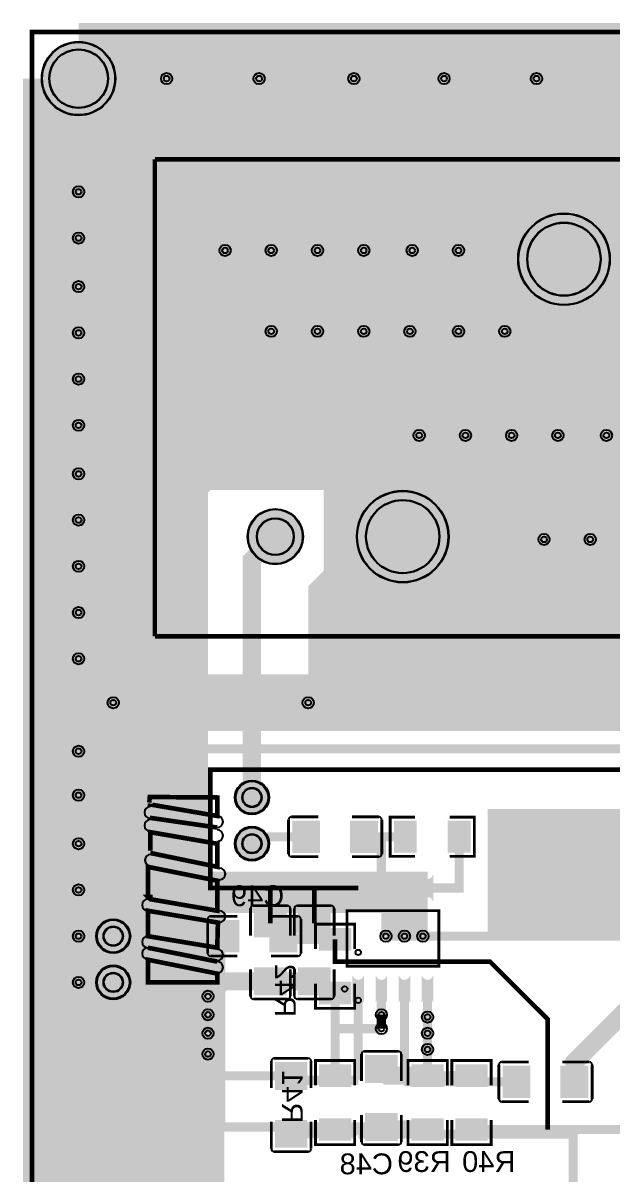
# Model space of a CAD drawing. Header units: millimetres. Extents: x 4 to 167, y 3 to 129.
# Drawn here: x 3.7 to 36.1, y 65.9 to 129.2 of the extents above; entities that cross this region are included whole.
import ezdxf

# ---------------------------------------------------------------- set-up
doc = ezdxf.new("R2010")
doc.units = ezdxf.units.MM
for name, color, linetype, true_color in [('BoardOutLine', 7, 'Continuous', 0xff00ff), ('BottomLayer', 7, 'Continuous', 0x0000ff), ('BottomPasteMaskLayer', 7, 'Continuous', 0x800000), ('BottomSilkLayer', 7, 'Continuous', 0x66cc33), ('BottomSolderMaskLayer', 7, 'Continuous', 0xaa00ff), ('Document', 7, 'Continuous', 0xffffff), ('Hole', 7, 'Continuous', 0x222222), ('Multi-Layer', 7, 'Continuous', 0xc0c0c0), ('TopLayer', 7, 'Continuous', 0xff0000), ('TopPasteMaskLayer', 7, 'Continuous', 0x808080), ('TopSilkLayer', 7, 'Continuous', 0xffcc00), ('TopSolderMaskLayer', 7, 'Continuous', 0x800080)]:
    doc.layers.add(name, color=color, linetype=linetype, true_color=true_color)
doc.styles.get("Standard").update_dxf_attribs({"font": 'arial.ttf'})

msp = doc.modelspace()

# ---------------------------------------------------------------- hatches: boundary and pattern name
at = {"layer": 'BottomLayer'}
for points in [[(6.731, 126.111), (24.892, 126.111), (24.892, 101.296), (24.542, 100.946), (22.752, 100.946), (20.193, 103.505), (13.97, 103.505), (13.843, 103.378), (13.843, 81.026), (13.716, 80.899), (7.874, 80.899), (6.731, 82.042)], [(19.348, 91.821), (19.348, 98.216), (20.32, 99.187), (20.32, 125.984), (20.447, 126.111), (37.719, 126.111), (37.719, 91.821)], [(33.402, 116.186), (35.452, 116.186), (38.481, 113.157), (46.99, 113.157), (46.99, 91.821), (33.401, 91.821)], [(23.622, 80.518), (9.271, 80.518), (8.636, 80.518), (6.731, 82.423), (24.003, 82.423), (24.257, 82.169)], [(23.622, 78.994), (25.654, 78.994), (25.654, 82.296), (23.622, 82.296)], [(14.79, 78.994), (14.79, 81.72), (14.859, 81.788), (9.398, 81.788), (9.144, 81.534), (9.144, 79.502), (8.636, 78.994)], [(15.533, 78.13), (15.533, 79.858), (14.048, 79.858), (14.048, 78.13)], [(17.233, 78.13), (17.233, 79.858), (18.718, 79.858), (18.718, 78.13)], [(14.79, 78.994), (14.79, 68.57), (14.732, 68.512), (14.732, 60.179), (7.601, 60.179), (6.731, 59.309), (6.731, 79.248)], [(21.679, 78.218), (19.978, 78.218), (19.978, 79.426), (21.679, 79.426)], [(21.679, 76.468), (19.978, 76.468), (19.978, 75.261), (21.679, 75.261)], [(22.504, 70.954), (24.232, 70.954), (24.232, 72.439), (22.504, 72.439)], [(21.679, 70.725), (19.978, 70.725), (19.978, 71.933), (21.679, 71.933)], [(26.759, 70.725), (25.058, 70.725), (25.058, 71.933), (26.759, 71.933)], [(29.172, 70.725), (27.471, 70.725), (27.471, 71.933), (29.172, 71.933)], [(22.504, 69.254), (24.232, 69.254), (24.232, 67.769), (22.504, 67.769)], [(21.679, 68.975), (19.978, 68.975), (19.978, 67.768), (21.679, 67.768)], [(26.759, 68.975), (25.058, 68.975), (25.058, 67.768), (26.759, 67.768)], [(29.172, 68.975), (27.471, 68.975), (27.471, 67.768), (29.172, 67.768)]]:
    msp.add_hatch(color=256, dxfattribs=at).paths.add_polyline_path(points)
at = {"layer": 'BottomPasteMaskLayer'}
for points in [[(15.533, 78.23), (15.533, 78.6), (15.433, 78.7), (15.128, 78.7), (15.028, 78.8), (15.028, 79.188), (15.128, 79.288), (15.433, 79.288), (15.533, 79.388), (15.533, 79.758), (15.433, 79.858), (14.148, 79.858), (14.048, 79.758), (14.048, 78.23), (14.148, 78.13), (15.433, 78.13)], [(17.233, 78.23), (17.233, 78.6), (17.333, 78.7), (17.638, 78.7), (17.738, 78.8), (17.738, 79.188), (17.638, 79.288), (17.333, 79.288), (17.233, 79.388), (17.233, 79.758), (17.333, 79.858), (18.618, 79.858), (18.718, 79.758), (18.718, 78.23), (18.618, 78.13), (17.333, 78.13)], [(21.579, 78.218), (21.217, 78.218), (21.117, 78.318), (21.117, 78.529), (21.017, 78.629), (20.639, 78.629), (20.539, 78.529), (20.539, 78.318), (20.439, 78.218), (20.078, 78.218), (19.978, 78.318), (19.978, 79.326), (20.078, 79.426), (21.579, 79.426), (21.679, 79.326), (21.679, 78.318)], [(21.579, 76.468), (21.217, 76.468), (21.117, 76.368), (21.117, 76.158), (21.017, 76.058), (20.639, 76.058), (20.539, 76.158), (20.539, 76.368), (20.439, 76.468), (20.078, 76.468), (19.978, 76.368), (19.978, 75.361), (20.078, 75.261), (21.579, 75.261), (21.679, 75.361), (21.679, 76.368)], [(22.604, 70.954), (22.974, 70.954), (23.074, 71.054), (23.074, 71.359), (23.174, 71.459), (23.562, 71.459), (23.662, 71.359), (23.662, 71.054), (23.762, 70.954), (24.132, 70.954), (24.232, 71.054), (24.232, 72.339), (24.132, 72.439), (22.604, 72.439), (22.504, 72.339), (22.504, 71.054)], [(21.579, 70.725), (21.217, 70.725), (21.117, 70.825), (21.117, 71.036), (21.017, 71.136), (20.639, 71.136), (20.539, 71.036), (20.539, 70.825), (20.439, 70.725), (20.078, 70.725), (19.978, 70.825), (19.978, 71.833), (20.078, 71.933), (21.579, 71.933), (21.679, 71.833), (21.679, 70.825)], [(26.659, 70.725), (26.297, 70.725), (26.197, 70.825), (26.197, 71.036), (26.097, 71.136), (25.719, 71.136), (25.619, 71.036), (25.619, 70.825), (25.519, 70.725), (25.158, 70.725), (25.058, 70.825), (25.058, 71.833), (25.158, 71.933), (26.659, 71.933), (26.759, 71.833), (26.759, 70.825)], [(29.072, 70.725), (28.71, 70.725), (28.61, 70.825), (28.61, 71.036), (28.51, 71.136), (28.132, 71.136), (28.032, 71.036), (28.032, 70.825), (27.932, 70.725), (27.571, 70.725), (27.471, 70.825), (27.471, 71.833), (27.571, 71.933), (29.072, 71.933), (29.172, 71.833), (29.172, 70.825)], [(22.604, 69.254), (22.974, 69.254), (23.074, 69.154), (23.074, 68.849), (23.174, 68.749), (23.562, 68.749), (23.662, 68.849), (23.662, 69.154), (23.762, 69.254), (24.132, 69.254), (24.232, 69.154), (24.232, 67.869), (24.132, 67.769), (22.604, 67.769), (22.504, 67.869), (22.504, 69.154)], [(21.579, 68.975), (21.217, 68.975), (21.117, 68.875), (21.117, 68.665), (21.017, 68.565), (20.639, 68.565), (20.539, 68.665), (20.539, 68.875), (20.439, 68.975), (20.078, 68.975), (19.978, 68.875), (19.978, 67.868), (20.078, 67.768), (21.579, 67.768), (21.679, 67.868), (21.679, 68.875)], [(26.659, 68.975), (26.297, 68.975), (26.197, 68.875), (26.197, 68.665), (26.097, 68.565), (25.719, 68.565), (25.619, 68.665), (25.619, 68.875), (25.519, 68.975), (25.158, 68.975), (25.058, 68.875), (25.058, 67.868), (25.158, 67.768), (26.659, 67.768), (26.759, 67.868), (26.759, 68.875)], [(29.072, 68.975), (28.71, 68.975), (28.61, 68.875), (28.61, 68.665), (28.51, 68.565), (28.132, 68.565), (28.032, 68.665), (28.032, 68.875), (27.932, 68.975), (27.571, 68.975), (27.471, 68.875), (27.471, 67.868), (27.571, 67.768), (29.072, 67.768), (29.172, 67.868), (29.172, 68.875)]]:
    msp.add_hatch(color=256, dxfattribs=at).paths.add_polyline_path(points)
at = {"layer": 'BottomSolderMaskLayer'}
for points in [[(4.706, 126.111, 1), (8.756, 126.111, 1)], [(30.877, 116.186, 1), (35.927, 116.186, 1)], [(22.017, 100.946, 1), (27.067, 100.946, 1)], [(16.017, 100.946, 1), (19.067, 100.946, 1)], [(15.316, 86.614, 1), (17.196, 86.614, 1)], [(15.316, 84.074, 1), (17.196, 84.074, 1)], [(7.696, 78.994, 1), (9.576, 78.994, 1)], [(15.558, 78.105), (15.558, 79.884), (14.023, 79.884), (14.023, 78.105)], [(17.208, 78.105), (17.208, 79.884), (18.743, 79.884), (18.743, 78.105)], [(21.714, 78.2), (19.942, 78.2), (19.942, 79.444), (21.714, 79.444)], [(7.696, 76.454, 1), (9.576, 76.454, 1)], [(21.714, 76.486), (19.942, 76.486), (19.942, 75.243), (21.714, 75.243)], [(22.474, 70.932), (24.262, 70.932), (24.262, 72.461), (22.474, 72.461)], [(21.714, 70.707), (19.942, 70.707), (19.942, 71.951), (21.714, 71.951)], [(26.794, 70.707), (25.022, 70.707), (25.022, 71.951), (26.794, 71.951)], [(29.207, 70.707), (27.435, 70.707), (27.435, 71.951), (29.207, 71.951)], [(21.714, 68.993), (19.942, 68.993), (19.942, 67.75), (21.714, 67.75)], [(22.474, 69.276), (24.262, 69.276), (24.262, 67.747), (22.474, 67.747)], [(26.794, 68.993), (25.022, 68.993), (25.022, 67.75), (26.794, 67.75)], [(29.207, 68.993), (27.435, 68.993), (27.435, 67.75), (29.207, 67.75)]]:
    msp.add_hatch(color=256, dxfattribs=at).paths.add_polyline_path(points)
at = {"layer": 'Multi-Layer'}
for points in [[(30.902, 116.186, 1), (35.902, 116.186, 1)], [(22.042, 100.946, 1), (27.042, 100.946, 1)], [(16.042, 100.946, 1), (19.042, 100.946, 1)], [(15.367, 86.614, 1), (17.145, 86.614, 1)], [(15.367, 84.074, 1), (17.145, 84.074, 1)], [(7.747, 78.994, 1), (9.525, 78.994, 1)], [(7.747, 76.454, 1), (9.525, 76.454, 1)]]:
    msp.add_hatch(color=256, dxfattribs=at).paths.add_polyline_path(points)
at = {"layer": 'TopLayer'}
for points in [[(46.99, 91.821), (46.99, 113.157), (38.481, 113.157), (37.719, 113.919), (37.719, 125.857), (37.465, 126.111), (6.731, 126.111), (6.731, 91.186), (13.208, 91.186), (13.843, 91.821), (13.843, 103.505), (13.716, 103.632), (20.193, 103.632), (20.193, 98.933), (19.431, 98.171), (19.431, 91.904), (19.348, 91.821), (19.348, 91.821)], [(29.21, 78.994), (29.21, 85.979), (50.673, 85.979), (51.943, 84.709), (51.943, 78.74)], [(19.978, 83.591), (19.978, 85.319), (18.493, 85.319), (18.493, 83.591)], [(21.678, 83.591), (21.678, 85.319), (23.163, 85.319), (23.163, 83.591)], [(25.287, 85.306), (25.287, 83.605), (24.08, 83.605), (24.08, 85.306)], [(27.037, 85.306), (27.037, 83.605), (28.245, 83.605), (28.245, 85.306)], [(22.392, 82.368, -0.785398), (21.804, 82.368), (21.804, 80.911, -0.785398), (22.392, 80.911)], [(23.662, 82.368, -0.785398), (23.074, 82.368), (23.074, 80.911, -0.785398), (23.662, 80.911)], [(24.932, 82.368, -0.785398), (24.344, 82.368), (24.344, 80.911, -0.785398), (24.932, 80.911)], [(26.202, 82.368, -0.785398), (25.614, 82.368), (25.614, 80.911, -0.785398), (26.202, 80.911)], [(18.136, 78.955), (16.408, 78.955), (16.408, 80.44), (18.136, 80.44)], [(20.549, 78.955), (18.821, 78.955), (18.821, 80.44), (20.549, 80.44)], [(18.136, 77.255), (16.408, 77.255), (16.408, 75.77), (18.136, 75.77)], [(20.549, 77.255), (18.821, 77.255), (18.821, 75.77), (20.549, 75.77)], [(22.392, 76.823, -0.785398), (21.804, 76.823), (21.804, 75.366, -0.785398), (22.392, 75.366)], [(23.662, 76.823, -0.785398), (23.074, 76.823), (23.074, 75.366, -0.785398), (23.662, 75.366)], [(24.932, 76.823, -0.785398), (24.344, 76.823), (24.344, 75.366, -0.785398), (24.932, 75.366)], [(26.202, 76.823, -0.785398), (25.614, 76.823), (25.614, 75.366, -0.785398), (26.202, 75.366)], [(19.279, 70.573), (17.551, 70.573), (17.551, 72.058), (19.279, 72.058)], [(31.535, 70.129), (31.535, 71.857), (30.05, 71.857), (30.05, 70.129)], [(33.235, 70.129), (33.235, 71.857), (34.72, 71.857), (34.72, 70.129)], [(19.279, 68.873), (17.551, 68.873), (17.551, 67.388), (19.279, 67.388)]]:
    msp.add_hatch(color=256, dxfattribs=at).paths.add_polyline_path(points)
at = {"layer": 'TopPasteMaskLayer'}
for points in [[(19.978, 83.691), (19.978, 84.061), (19.878, 84.161), (19.573, 84.161), (19.473, 84.261), (19.473, 84.649), (19.573, 84.749), (19.878, 84.749), (19.978, 84.849), (19.978, 85.219), (19.878, 85.319), (18.593, 85.319), (18.493, 85.219), (18.493, 83.691), (18.593, 83.591), (19.878, 83.591)], [(21.678, 83.691), (21.678, 84.061), (21.778, 84.161), (22.083, 84.161), (22.183, 84.261), (22.183, 84.649), (22.083, 84.749), (21.778, 84.749), (21.678, 84.849), (21.678, 85.219), (21.778, 85.319), (23.063, 85.319), (23.163, 85.219), (23.163, 83.691), (23.063, 83.591), (21.778, 83.591)], [(25.287, 85.206), (25.287, 84.844), (25.187, 84.744), (24.976, 84.744), (24.876, 84.644), (24.876, 84.266), (24.976, 84.166), (25.187, 84.166), (25.287, 84.066), (25.287, 83.705), (25.187, 83.605), (24.18, 83.605), (24.08, 83.705), (24.08, 85.206), (24.18, 85.306), (25.187, 85.306)], [(27.037, 85.206), (27.037, 84.844), (27.137, 84.744), (27.348, 84.744), (27.448, 84.644), (27.448, 84.266), (27.348, 84.166), (27.137, 84.166), (27.037, 84.066), (27.037, 83.705), (27.137, 83.605), (28.145, 83.605), (28.245, 83.705), (28.245, 85.206), (28.145, 85.306), (27.137, 85.306)], [(22.392, 82.368, -0.785398), (21.804, 82.368), (21.804, 80.911, -0.785398), (22.392, 80.911)], [(23.662, 82.368, -0.785398), (23.074, 82.368), (23.074, 80.911, -0.785398), (23.662, 80.911)], [(24.932, 82.368, -0.785398), (24.344, 82.368), (24.344, 80.911, -0.785398), (24.932, 80.911)], [(26.202, 82.368, -0.785398), (25.614, 82.368), (25.614, 80.911, -0.785398), (26.202, 80.911)], [(18.036, 78.955), (17.666, 78.955), (17.566, 79.055), (17.566, 79.36), (17.466, 79.46), (17.078, 79.46), (16.978, 79.36), (16.978, 79.055), (16.878, 78.955), (16.508, 78.955), (16.408, 79.055), (16.408, 80.34), (16.508, 80.44), (18.036, 80.44), (18.136, 80.34), (18.136, 79.055)], [(20.449, 78.955), (20.079, 78.955), (19.979, 79.055), (19.979, 79.36), (19.879, 79.46), (19.491, 79.46), (19.391, 79.36), (19.391, 79.055), (19.291, 78.955), (18.921, 78.955), (18.821, 79.055), (18.821, 80.34), (18.921, 80.44), (20.449, 80.44), (20.549, 80.34), (20.549, 79.055)], [(18.036, 77.255), (17.666, 77.255), (17.566, 77.155), (17.566, 76.85), (17.466, 76.75), (17.078, 76.75), (16.978, 76.85), (16.978, 77.155), (16.878, 77.255), (16.508, 77.255), (16.408, 77.155), (16.408, 75.87), (16.508, 75.77), (18.036, 75.77), (18.136, 75.87), (18.136, 77.155)], [(20.449, 77.255), (20.079, 77.255), (19.979, 77.155), (19.979, 76.85), (19.879, 76.75), (19.491, 76.75), (19.391, 76.85), (19.391, 77.155), (19.291, 77.255), (18.921, 77.255), (18.821, 77.155), (18.821, 75.87), (18.921, 75.77), (20.449, 75.77), (20.549, 75.87), (20.549, 77.155)], [(22.392, 76.823, -0.785398), (21.804, 76.823), (21.804, 75.366, -0.785398), (22.392, 75.366)], [(23.662, 76.823, -0.785398), (23.074, 76.823), (23.074, 75.366, -0.785398), (23.662, 75.366)], [(24.932, 76.823, -0.785398), (24.344, 76.823), (24.344, 75.366, -0.785398), (24.932, 75.366)], [(26.202, 76.823, -0.785398), (25.614, 76.823), (25.614, 75.366, -0.785398), (26.202, 75.366)], [(19.179, 70.573), (18.809, 70.573), (18.709, 70.673), (18.709, 70.978), (18.609, 71.078), (18.221, 71.078), (18.121, 70.978), (18.121, 70.673), (18.021, 70.573), (17.651, 70.573), (17.551, 70.673), (17.551, 71.958), (17.651, 72.058), (19.179, 72.058), (19.279, 71.958), (19.279, 70.673)], [(31.535, 70.229), (31.535, 70.599), (31.435, 70.699), (31.13, 70.699), (31.03, 70.799), (31.03, 71.187), (31.13, 71.287), (31.435, 71.287), (31.535, 71.387), (31.535, 71.757), (31.435, 71.857), (30.15, 71.857), (30.05, 71.757), (30.05, 70.229), (30.15, 70.129), (31.435, 70.129)], [(33.235, 70.229), (33.235, 70.599), (33.335, 70.699), (33.64, 70.699), (33.74, 70.799), (33.74, 71.187), (33.64, 71.287), (33.335, 71.287), (33.235, 71.387), (33.235, 71.757), (33.335, 71.857), (34.62, 71.857), (34.72, 71.757), (34.72, 70.229), (34.62, 70.129), (33.335, 70.129)], [(19.179, 68.873), (18.809, 68.873), (18.709, 68.773), (18.709, 68.468), (18.609, 68.368), (18.221, 68.368), (18.121, 68.468), (18.121, 68.773), (18.021, 68.873), (17.651, 68.873), (17.551, 68.773), (17.551, 67.488), (17.651, 67.388), (19.179, 67.388), (19.279, 67.488), (19.279, 68.773)]]:
    msp.add_hatch(color=256, dxfattribs=at).paths.add_polyline_path(points)
at = {"layer": 'TopSolderMaskLayer'}
for points in [[(4.706, 126.111, 1), (8.756, 126.111, 1)], [(30.877, 116.186, 1), (35.927, 116.186, 1)], [(22.017, 100.946, 1), (27.067, 100.946, 1)], [(16.017, 100.946, 1), (19.067, 100.946, 1)], [(15.316, 86.614, 1), (17.196, 86.614, 1)], [(15.316, 84.074, 1), (17.196, 84.074, 1)], [(20.003, 83.566), (20.003, 85.345), (18.468, 85.345), (18.468, 83.566)], [(21.653, 83.566), (21.653, 85.345), (23.188, 85.345), (23.188, 83.566)], [(25.312, 85.331), (25.312, 83.579), (24.054, 83.579), (24.054, 85.331)], [(27.012, 85.331), (27.012, 83.579), (28.27, 83.579), (28.27, 85.331)], [(22.417, 82.386, -0.785398), (21.779, 82.386), (21.779, 80.893, -0.785398), (22.417, 80.893)], [(23.687, 82.386, -0.785398), (23.049, 82.386), (23.049, 80.893, -0.785398), (23.687, 80.893)], [(24.957, 82.386, -0.785398), (24.319, 82.386), (24.319, 80.893, -0.785398), (24.957, 80.893)], [(26.227, 82.386, -0.785398), (25.589, 82.386), (25.589, 80.893, -0.785398), (26.227, 80.893)], [(18.166, 78.933), (16.378, 78.933), (16.378, 80.462), (18.166, 80.462)], [(20.579, 78.933), (18.791, 78.933), (18.791, 80.462), (20.579, 80.462)], [(7.696, 78.994, 1), (9.576, 78.994, 1)], [(7.696, 76.454, 1), (9.576, 76.454, 1)], [(18.166, 77.277), (16.378, 77.277), (16.378, 75.748), (18.166, 75.748)], [(20.579, 77.277), (18.791, 77.277), (18.791, 75.748), (20.579, 75.748)], [(22.417, 76.841, -0.785398), (21.779, 76.841), (21.779, 75.348, -0.785398), (22.417, 75.348)], [(23.687, 76.841, -0.785398), (23.049, 76.841), (23.049, 75.348, -0.785398), (23.687, 75.348)], [(24.957, 76.841, -0.785398), (24.319, 76.841), (24.319, 75.348, -0.785398), (24.957, 75.348)], [(26.227, 76.841, -0.785398), (25.589, 76.841), (25.589, 75.348, -0.785398), (26.227, 75.348)], [(19.309, 70.551), (17.521, 70.551), (17.521, 72.08), (19.309, 72.08)], [(31.56, 70.104), (31.56, 71.883), (30.025, 71.883), (30.025, 70.104)], [(33.21, 70.104), (33.21, 71.883), (34.745, 71.883), (34.745, 70.104)], [(19.309, 68.895), (17.521, 68.895), (17.521, 67.366), (19.309, 67.366)]]:
    msp.add_hatch(color=256, dxfattribs=at).paths.add_polyline_path(points)

# ---------------------------------------------------------------- linework, layer by layer
at = {"layer": 'BoardOutLine', "const_width": 0.254}
msp.add_lwpolyline([(4.166, 128.677), (166.879, 128.677), (166.879, 3.683), (4.166, 3.683), (4.166, 128.677)], close=True, dxfattribs=at)
at = {"layer": 'BottomLayer'}
for points, const_width in [([(6.731, 126.111), (6.731, 6.223)], 6), ([(11.571, 126.111), (6.731, 126.111)], 6), ([(16.651, 126.111), (11.571, 126.111)], 6), ([(21.858, 126.111), (16.651, 126.111)], 6), ([(26.811, 126.111), (21.858, 126.111)], 6), ([(31.891, 126.111), (26.811, 126.111)], 6), ([(36.971, 126.111), (31.891, 126.111)], 6), ([(42.178, 126.111), (36.971, 126.111)], 6), ([(16.256, 86.614), (16.256, 99.66), (17.542, 100.946)], 1), ([(19.348, 91.821), (89.338, 91.821)], 3), ([(45.593, 88.011), (45.593, 71.501), (42.672, 68.58), (42.463, 68.371), (28.321, 68.371)], 0.5), ([(25.654, 78.994), (25.654, 82.296), (6.731, 82.296)], 0.5), ([(23.622, 78.994), (23.622, 80.518), (6.731, 80.518)], 0.5), ([(14.79, 78.994), (6.731, 78.994)], 0.5), ([(17.976, 78.994), (18.148, 78.822), (20.828, 78.822)], 0.5), ([(24.638, 78.994), (23.622, 78.994)], 0.5), ([(25.654, 78.994), (24.638, 78.994)], 0.5), ([(20.828, 78.821), (20.828, 77.597), (29.337, 77.597), (32.51, 74.425), (32.51, 68.372)], 0.254), ([(20.828, 75.864), (20.828, 71.329)], 0.5), ([(23.368, 73.914), (23.368, 74.676)], 0.5), ([(25.908, 74.549), (25.908, 73.66)], 0.5), ([(23.368, 73.914), (20.828, 73.914)], 0.5), ([(25.908, 73.66), (25.908, 72.771)], 0.5), ([(25.908, 72.771), (25.908, 71.329)], 0.5), ([(23.368, 71.697), (23.736, 71.328), (25.908, 71.328)], 1), ([(28.321, 71.329), (25.908, 71.329), (25.908, 71.329)], 0.5), ([(23.368, 68.512), (23.508, 68.372), (25.908, 68.372)], 1), ([(23.368, 68.512), (6.731, 68.512)], 0.5), ([(20.828, 68.371), (20.968, 68.512), (23.368, 68.512)], 0.5)]:
    msp.add_lwpolyline(points, dxfattribs=dict(at, const_width=const_width))
at = {"layer": 'BottomSilkLayer', "const_width": 0.152}
for points in [[(13.819, 78.054), (13.819, 79.934)], [(13.972, 80.087), (15.457, 80.087)], [(18.794, 80.087), (17.309, 80.087)], [(18.947, 78.054), (18.947, 79.934)], [(21.907, 78.294), (21.907, 79.654), (19.749, 79.654), (19.749, 78.294)], [(15.457, 77.902), (13.972, 77.902)], [(17.309, 77.902), (18.794, 77.902)], [(21.907, 76.392), (21.907, 75.032), (19.749, 75.032), (19.749, 76.392)], [(21.907, 70.801), (21.907, 72.161), (19.749, 72.161), (19.749, 70.801)], [(22.275, 71.03), (22.275, 72.515)], [(22.428, 72.668), (24.308, 72.668)], [(24.461, 72.515), (24.461, 71.03)], [(26.987, 70.801), (26.987, 72.161), (24.829, 72.161), (24.829, 70.801)], [(29.4, 70.801), (29.4, 72.161), (27.242, 72.161), (27.242, 70.801)], [(22.275, 69.178), (22.275, 67.693)], [(24.461, 67.693), (24.461, 69.178)], [(21.907, 68.899), (21.907, 67.539), (19.749, 67.539), (19.749, 68.899)], [(26.987, 68.899), (26.987, 67.539), (24.829, 67.539), (24.829, 68.899)], [(29.4, 68.899), (29.4, 67.539), (27.242, 67.539), (27.242, 68.899)], [(22.428, 67.541), (24.308, 67.541)]]:
    msp.add_lwpolyline(points, dxfattribs=at)
at = {"layer": 'BottomSilkLayer'}
for centre, start, end in [((13.972, 79.934), 90, 180), ((18.794, 79.934), 0, 90), ((13.972, 78.054), 180, 270), ((18.794, 78.054), 270, 360), ((22.428, 72.515), 90, 180), ((24.308, 72.515), 0, 90), ((22.428, 67.693), 180, 270), ((24.308, 67.693), 270, 360)]:
    msp.add_arc(centre, 0.152, start, end, dxfattribs=at)
at = {"layer": 'BottomSolderMaskLayer'}
for points, const_width in [([(6.731, 126.111), (6.731, 6.223)], 6.102), ([(164.338, 126.111), (6.731, 126.111)], 6.102), ([(19.348, 91.821), (89.338, 91.821)], 3.102)]:
    msp.add_lwpolyline(points, dxfattribs=dict(at, const_width=const_width))
for centre, radius in [((6.731, 126.111), 2.025), ((6.731, 126.111), 1.62), ((33.402, 116.186), 2.525), ((33.402, 116.186), 2.02), ((24.542, 100.946), 2.525), ((24.542, 100.946), 2.02), ((17.542, 100.946), 1.525), ((17.542, 100.946), 1.017), ((16.256, 86.614), 0.94), ((16.256, 86.614), 0.537), ((16.256, 84.074), 0.94), ((16.256, 84.074), 0.537), ((8.636, 78.994), 0.94), ((8.636, 78.994), 0.537), ((8.636, 76.454), 0.94), ((8.636, 76.454), 0.537)]:
    msp.add_circle(centre, radius, dxfattribs=at)
at = {"layer": 'Document'}
msp.add_circle((22.098, 75.467), 0.15, dxfattribs=at)
at = {"layer": 'Hole'}
for centre in [(11.571, 126.111), (11.571, 126.111), (16.651, 126.111), (16.651, 126.111), (21.858, 126.111), (26.811, 126.111), (26.811, 126.111), (26.811, 126.111), (31.891, 126.111), (31.891, 126.111), (6.731, 119.888), (6.731, 117.348), (14.779, 116.668), (17.319, 116.668), (19.859, 116.668), (22.399, 116.668), (25.066, 116.668), (27.606, 116.668), (6.731, 114.681), (6.731, 112.141), (17.319, 112.223), (19.859, 112.223), (22.399, 112.223), (24.939, 112.223), (27.606, 112.223), (30.146, 112.223), (6.731, 109.601), (6.731, 107.061), (25.447, 106.507), (27.987, 106.507), (30.527, 106.507), (33.067, 106.507), (35.734, 106.507), (6.731, 104.394), (6.731, 101.854), (32.305, 100.792), (34.845, 100.792), (6.731, 99.314), (6.731, 96.774), (6.731, 94.234), (8.636, 91.821), (19.348, 91.821), (6.731, 89.154), (6.731, 86.741), (6.731, 84.074), (6.731, 81.534), (6.731, 78.994), (23.622, 78.994), (24.638, 78.994), (25.654, 78.994), (6.731, 76.454), (13.843, 75.692), (13.843, 74.676), (23.368, 74.676), (25.908, 74.549), (23.368, 73.914), (13.843, 73.66), (25.908, 73.66), (25.908, 72.771), (13.843, 72.517)]:
    msp.add_circle(centre, 0.155, dxfattribs=at)
at = {"layer": 'Multi-Layer'}
for centre, radius in [((6.731, 126.111), 2), ((6.731, 126.111), 1.6), ((11.571, 126.111), 0.31), ((11.571, 126.111), 0.31), ((16.651, 126.111), 0.31), ((16.651, 126.111), 0.31), ((21.858, 126.111), 0.31), ((26.811, 126.111), 0.31), ((26.811, 126.111), 0.31), ((26.811, 126.111), 0.31), ((31.891, 126.111), 0.31), ((31.891, 126.111), 0.31), ((6.731, 119.888), 0.31), ((33.402, 116.186), 2.5), ((33.402, 116.186), 2), ((6.731, 117.348), 0.31), ((14.779, 116.668), 0.31), ((17.319, 116.668), 0.31), ((19.859, 116.668), 0.31), ((22.399, 116.668), 0.31), ((25.066, 116.668), 0.31), ((27.606, 116.668), 0.31), ((6.731, 114.681), 0.31), ((6.731, 112.141), 0.31), ((17.319, 112.223), 0.31), ((19.859, 112.223), 0.31), ((22.399, 112.223), 0.31), ((24.939, 112.223), 0.31), ((27.606, 112.223), 0.31), ((30.146, 112.223), 0.31), ((6.731, 109.601), 0.31), ((6.731, 107.061), 0.31), ((25.447, 106.507), 0.31), ((27.987, 106.507), 0.31), ((30.527, 106.507), 0.31), ((33.067, 106.507), 0.31), ((35.734, 106.507), 0.31), ((6.731, 104.394), 0.31), ((24.542, 100.946), 2.5), ((24.542, 100.946), 2), ((6.731, 101.854), 0.31), ((17.542, 100.946), 1.5), ((17.542, 100.946), 1), ((32.305, 100.792), 0.31), ((34.845, 100.792), 0.31), ((6.731, 99.314), 0.31), ((6.731, 96.774), 0.31), ((6.731, 94.234), 0.31), ((8.636, 91.821), 0.31), ((19.348, 91.821), 0.31), ((6.731, 89.154), 0.31), ((16.256, 86.614), 0.889), ((6.731, 86.741), 0.31), ((16.256, 86.614), 0.508), ((16.256, 84.074), 0.889), ((6.731, 84.074), 0.31), ((16.256, 84.074), 0.508), ((6.731, 81.534), 0.31), ((8.636, 78.994), 0.889), ((6.731, 78.994), 0.31), ((8.636, 78.994), 0.508), ((23.622, 78.994), 0.31), ((24.638, 78.994), 0.31), ((25.654, 78.994), 0.31), ((8.636, 76.454), 0.889), ((6.731, 76.454), 0.31), ((8.636, 76.454), 0.508), ((13.843, 75.692), 0.31), ((13.843, 74.676), 0.31), ((23.368, 74.676), 0.31), ((25.908, 74.549), 0.31), ((23.368, 73.914), 0.31), ((13.843, 73.66), 0.31), ((25.908, 73.66), 0.31), ((13.843, 72.517), 0.31), ((25.908, 72.771), 0.31)]:
    msp.add_circle(centre, radius, dxfattribs=at)
at = {"layer": 'TopLayer'}
for points, const_width in [([(6.731, 126.111), (164.338, 126.111)], 6), ([(6.731, 54.669), (6.731, 126.111)], 6), ([(19.348, 91.821), (6.858, 91.821), (6.731, 91.948)], 3), ([(54.737, 91.821), (19.348, 91.821)], 3), ([(18.415, 71.316), (12.319, 71.316), (12.319, 89.281), (61.341, 89.281)], 0.5), ([(22.098, 81.64), (13.97, 81.64), (13.97, 88.138), (45.085, 88.138), (45.212, 88.011), (45.593, 88.011)], 0.254), ([(16.256, 84.074), (16.637, 84.455), (19.235, 84.455)], 0.5), ([(23.368, 81.641), (23.368, 84.455), (22.421, 84.455)], 0.5), ([(24.683, 84.455), (22.421, 84.455)], 0.5), ([(25.908, 81.64), (27.641, 81.64), (27.641, 84.455)], 0.5), ([(15.916, 81.641), (17.272, 81.641), (17.272, 79.698)], 0.254), ([(18.288, 81.641), (19.685, 81.641), (19.685, 79.698)], 0.254), ([(24.638, 78.994), (24.638, 81.64)], 0.5), ([(17.272, 79.698), (17.272, 79.698), (19.685, 79.698)], 1), ([(24.638, 78.994), (23.622, 78.994)], 0.5), ([(25.654, 78.994), (24.638, 78.994)], 0.5), ([(25.654, 78.994), (51.943, 78.994)], 0.5), ([(13.843, 75.692), (14.663, 76.513), (17.272, 76.513)], 1), ([(17.272, 76.513), (17.272, 76.513), (19.685, 76.513)], 1), ([(13.843, 74.676), (13.843, 75.692)], 1), ([(22.098, 71.075), (22.098, 76.095)], 0.5), ([(23.368, 76.095), (23.368, 74.676)], 0.5), ([(24.638, 76.095), (24.638, 71.12), (24.765, 70.993), (30.792, 70.993)], 0.5), ([(25.908, 76.093), (25.908, 74.549)], 0.5), ([(33.978, 70.993), (33.978, 72.078), (37.084, 75.184)], 1), ([(13.843, 73.66), (13.843, 74.676)], 1), ([(23.368, 74.676), (23.368, 73.914)], 0.5), ([(25.908, 74.549), (25.908, 73.66)], 0.5), ([(13.843, 72.517), (13.843, 73.66)], 1), ([(25.908, 73.66), (25.908, 72.771)], 0.5), ([(18.415, 71.316), (18.656, 71.075), (22.098, 71.075)], 0.5), ([(22.098, 68.117), (22.085, 68.131), (18.415, 68.131)], 0.5), ([(22.098, 68.118), (33.909, 68.118), (33.909, 60.18)], 0.5)]:
    msp.add_lwpolyline(points, dxfattribs=dict(at, const_width=const_width))
at = {"layer": 'TopSilkLayer'}
for points, const_width in [([(10.922, 121.666), (47.022, 121.666)], 0.254), ([(10.922, 121.666), (10.922, 95.466)], 0.254), ([(10.922, 95.466), (47.022, 95.466)], 0.254), ([(10.668, 86.284), (10.66, 86.232), (14.351, 85.598), (14.351, 86.614), (10.643, 86.64), (10.617, 86.335)], 0.254), ([(14.351, 84.963), (10.643, 85.497)], 0.254), ([(18.264, 83.515), (18.264, 85.395)], 0.152), ([(18.417, 85.548), (19.902, 85.548)], 0.152), ([(23.239, 85.548), (21.754, 85.548)], 0.152), ([(23.392, 83.515), (23.392, 85.395)], 0.152), ([(25.211, 85.534), (23.851, 85.534), (23.851, 83.376), (25.211, 83.376)], 0.152), ([(27.113, 85.534), (28.473, 85.534), (28.473, 83.376), (27.113, 83.376)], 0.152), ([(10.668, 83.566), (14.351, 82.804), (14.351, 84.074), (10.668, 84.709), (10.668, 84.201), (10.668, 83.693)], 0.254), ([(10.795, 81.153), (10.541, 81.153), (10.668, 81.026), (14.351, 80.391), (14.351, 82.042), (10.541, 82.804), (10.541, 81.153)], 0.254), ([(19.902, 83.363), (18.417, 83.363)], 0.152), ([(21.754, 83.363), (23.239, 83.363)], 0.152), ([(16.179, 80.516), (16.179, 79.031)], 0.152), ([(18.212, 80.669), (16.332, 80.669)], 0.152), ([(18.365, 79.031), (18.365, 80.516)], 0.152), ([(18.592, 80.516), (18.592, 79.031)], 0.152), ([(20.625, 80.669), (18.745, 80.669)], 0.152), ([(20.778, 79.031), (20.778, 80.516)], 0.152), ([(14.351, 77.597), (10.541, 78.359)], 0.254), ([(16.179, 75.694), (16.179, 77.179)], 0.152), ([(18.365, 77.179), (18.365, 75.694)], 0.152), ([(18.592, 75.694), (18.592, 77.179)], 0.152), ([(20.778, 77.179), (20.778, 75.694)], 0.152), ([(18.212, 75.542), (16.332, 75.542)], 0.152), ([(20.625, 75.542), (18.745, 75.542)], 0.152), ([(17.322, 72.134), (17.322, 70.649)], 0.152), ([(19.355, 72.287), (17.475, 72.287)], 0.152), ([(19.508, 70.649), (19.508, 72.134)], 0.152), ([(29.974, 72.086), (31.459, 72.086)], 0.152), ([(34.796, 72.086), (33.311, 72.086)], 0.152), ([(29.821, 70.053), (29.821, 71.933)], 0.152), ([(34.949, 70.053), (34.949, 71.933)], 0.152), ([(31.459, 69.901), (29.974, 69.901)], 0.152), ([(33.311, 69.901), (34.796, 69.901)], 0.152), ([(17.322, 67.312), (17.322, 68.797)], 0.152), ([(19.508, 68.797), (19.508, 67.312)], 0.152), ([(19.355, 67.16), (17.475, 67.16)], 0.152)]:
    msp.add_lwpolyline(points, dxfattribs=dict(at, const_width=const_width))
for points, const_width in [([(10.541, 78.994), (14.351, 78.359), (14.389, 79.741), (10.541, 80.391), (10.541, 78.994)], 0.254), ([(21.477, 77.346), (21.477, 80.389), (26.529, 80.389), (26.529, 77.346), (21.477, 77.346)], 0.152), ([(10.541, 76.454), (14.351, 76.454), (14.351, 76.937), (10.541, 77.699), (10.541, 76.454)], 0.254)]:
    msp.add_lwpolyline(points, close=True, dxfattribs=dict(at, const_width=const_width))
for centre in [(22.098, 78.098), (21.352, 76.095)]:
    msp.add_circle(centre, 0.15, dxfattribs=at)
for centre, radius, start, end in [((10.668, 85.789), 0.318, 90, 270), ((14.351, 85.281), 0.318, 270, 90), ((18.417, 85.395), 0.152, 90, 180), ((23.239, 85.395), 0.152, 0, 90), ((10.668, 85.077), 0.318, 90, 270), ((14.351, 84.519), 0.318, 270, 90), ((10.693, 83.172), 0.318, 90, 270), ((18.417, 83.515), 0.152, 180, 270), ((23.239, 83.515), 0.152, 270, 360), ((14.478, 82.41), 0.318, 270, 90), ((10.541, 80.709), 0.318, 90, 270), ((14.478, 80.074), 0.318, 270, 90), ((16.332, 80.516), 0.152, 90, 180), ((18.212, 80.516), 0.152, 0, 90), ((18.745, 80.516), 0.152, 90, 180), ((20.625, 80.516), 0.152, 0, 90), ((10.541, 78.677), 0.318, 90, 270), ((10.541, 78.042), 0.318, 90, 270), ((14.351, 77.965), 0.318, 270, 90), ((14.351, 77.28), 0.318, 270, 90), ((16.332, 75.694), 0.152, 180, 270), ((18.212, 75.694), 0.152, 270, 0), ((18.745, 75.694), 0.152, 180, 270), ((20.625, 75.694), 0.152, 270, 0), ((17.475, 72.134), 0.152, 90, 180), ((19.355, 72.134), 0.152, 0, 90), ((29.974, 71.933), 0.152, 90, 180), ((34.796, 71.933), 0.152, 0, 90), ((29.974, 70.053), 0.152, 180, 270), ((34.796, 70.053), 0.152, 270, 360), ((17.475, 67.312), 0.152, 180, 270), ((19.355, 67.312), 0.152, 270, 0)]:
    msp.add_arc(centre, radius, start, end, dxfattribs=at)
at = {"layer": 'TopSolderMaskLayer'}
for points, const_width in [([(6.731, 6.223), (6.731, 126.111)], 6.102), ([(6.731, 126.111), (164.338, 126.111)], 6.102), ([(54.737, 91.821), (6.858, 91.821), (6.731, 91.948)], 3.102)]:
    msp.add_lwpolyline(points, dxfattribs=dict(at, const_width=const_width))
for centre, radius in [((6.731, 126.111), 2.025), ((6.731, 126.111), 1.62), ((33.402, 116.186), 2.525), ((33.402, 116.186), 2.02), ((24.542, 100.946), 2.525), ((24.542, 100.946), 2.02), ((17.542, 100.946), 1.525), ((17.542, 100.946), 1.017), ((16.256, 86.614), 0.94), ((16.256, 86.614), 0.537), ((16.256, 84.074), 0.94), ((16.256, 84.074), 0.537), ((8.636, 78.994), 0.94), ((8.636, 78.994), 0.537), ((8.636, 76.454), 0.94), ((8.636, 76.454), 0.537)]:
    msp.add_circle(centre, radius, dxfattribs=at)

# ---------------------------------------------------------------- texts
at = {"layer": 'BottomSilkLayer', "text_generation_flag": 2}
for s, p in [('C49', (18.034, 80.645)), ('R39', (27.178, 66.04)), ('R40', (30.734, 66.04)), ('C48', (24.003, 65.913))]:
    msp.add_text(s, height=1.143, dxfattribs=at).set_placement(p)
for s, p in [('R42', (17.526, 74.549)), ('R41', (17.907, 68.707))]:
    msp.add_text(s, height=1.143, rotation=270, dxfattribs=at).set_placement(p)

doc.saveas('drawing.dxf')
